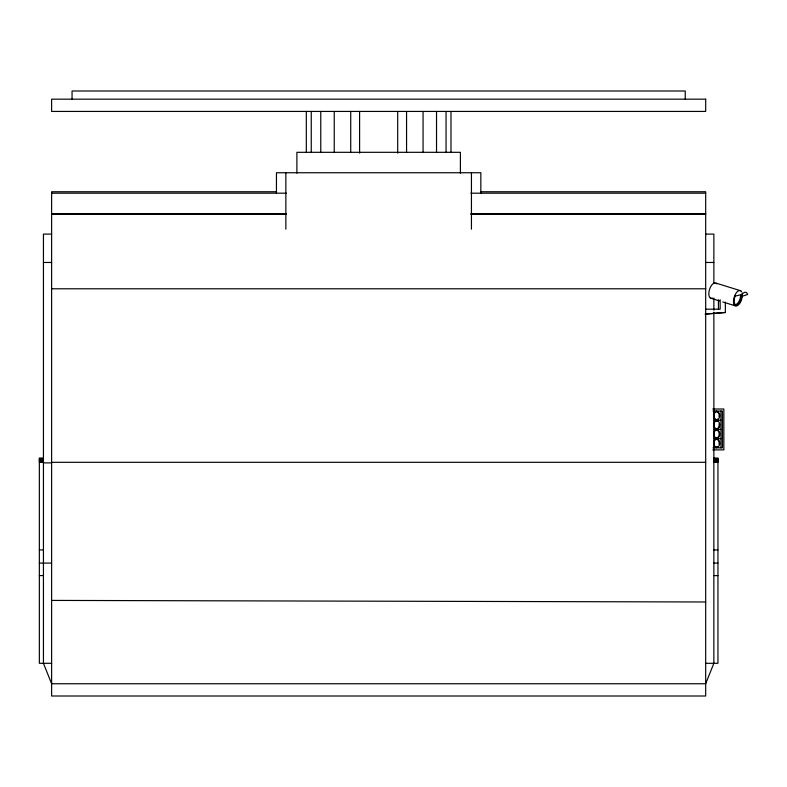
<?xml version="1.0" encoding="UTF-8"?>
<svg xmlns="http://www.w3.org/2000/svg" width="787" height="787" viewBox="0 0 787 787"><rect width="100%" height="100%" fill="white"/><g stroke="black" fill="none" stroke-linecap="round" stroke-linejoin="round"><path stroke-width="1.18" d="M742.269 296.246L747.65 294.505A8.047 3.886 -72.8 0 0 741.964 294.505L734.497 296.246M705.693 313.964L725.348 312.488L725.348 302.11M705.034 314.17L725.348 312.488M276.601 191.753L51.617 191.753L51.617 696.003L705.683 696.003L705.683 191.753L480.69 191.753M51.617 193.189L286.438 193.189M470.862 193.189L705.683 193.189M51.617 213.631L286.438 213.631M470.862 213.631L705.683 213.631M51.617 214.3L286.438 214.3M470.862 214.3L705.683 214.3M51.617 234.103L43.442 234.103L43.442 663.303L51.617 683.746L705.683 683.746L713.858 663.303L713.858 312.272M705.683 234.103L713.858 234.103L713.858 283.527M43.442 262.464L51.617 262.464M705.683 262.464L713.858 262.464M51.617 288.79L705.683 288.79M705.546 309.193L720.164 309.193L720.164 299.808M712.806 409.004L723.843 409.004L723.843 449.879L712.806 449.879M713.022 411.04L722.397 411.04L722.397 447.833L713.022 447.833M716.839 411.552A4.092 2.892 -90 0 0 714.34 417.69A4.092 2.892 -90 0 0 719.348 417.69A4.092 2.892 -90 0 0 716.839 411.552L716.259 411.04M716.839 419.727L716.259 419.727L716.259 420.75L716.839 420.75M713.917 420.238L720.951 420.238M716.839 428.925L716.259 428.925L716.259 429.948L716.839 429.948A4.092 2.892 -90 0 1 719.348 436.087A4.092 2.892 -90 0 1 714.34 436.087A4.092 2.892 -90 0 1 716.839 429.948M713.917 429.436L720.951 429.436M716.839 438.123L716.259 438.123L716.259 439.146L716.839 439.146A4.092 2.892 -90 0 1 719.348 445.285A4.092 2.892 -90 0 1 714.34 445.285A4.092 2.892 -90 0 1 716.839 439.146M713.917 438.634L720.951 438.634M716.839 447.321L716.259 447.833M43.442 458.054L39.35 458.054L39.35 663.303L51.617 663.303M713.858 458.054L717.951 458.054L717.951 663.303L705.683 663.303M39.35 458.654L43.442 458.654M713.858 458.654L717.951 458.654M39.35 459.264L43.442 459.264M713.858 459.264L717.951 459.264M39.35 459.874L43.442 459.874M713.858 459.864L717.951 459.864M39.35 460.464L43.442 460.464M713.858 460.464L717.951 460.464M39.35 461.074L43.442 461.074M713.858 461.074L717.951 461.074M39.35 461.674L43.442 461.674M713.858 461.674L717.951 461.674M39.35 462.274L43.442 462.274M51.617 462.313L705.683 462.313M713.858 462.274L717.951 462.274M43.442 462.884L51.617 462.884M39.35 549.936L43.442 549.936M713.858 549.936L717.951 549.936M39.35 563.089L51.617 563.089M713.858 563.089L717.951 563.089M39.35 575.592L43.442 575.592M713.858 575.592L717.951 575.592M51.617 600.412L705.683 601.986M716.022 283.113L740.705 290.757M710.454 298.135L719.426 300.909M722.791 301.952L735.137 305.769M720.951 411.04L720.951 447.833M718.433 299.808L718.433 309.193M713.858 298.116L713.858 310.206M685.241 99.172L685.241 90.997L72.05 90.997L72.05 99.172M480.847 193.189L480.847 172.746L276.453 172.746L276.453 193.189M471.443 172.746L471.443 229.165M460.405 173.16L460.405 152.314L296.886 152.314L296.886 173.16M450.981 111.429L450.981 152.314M446.052 111.429L446.052 152.314M436.529 111.429L436.529 152.314M423.062 111.429L423.062 152.314M406.564 111.429L406.564 152.314M397.691 111.429L397.691 153.131M359.6 111.429L359.6 153.131M350.727 111.429L350.727 152.314M334.239 111.429L334.239 152.314M320.771 111.429L320.771 152.314M311.249 111.429L311.249 152.314M306.32 111.429L306.32 152.314M285.858 172.746L285.858 229.165M713.475 442.176A4.092 2.892 -90 0 1 715.885 439.185A4.092 2.892 -90 0 1 718.767 441.192M719.052 442.176A4.092 2.892 -90 0 1 719.052 444.291M717.705 446.78A4.092 2.892 -90 0 1 713.475 444.291M713.475 432.978A4.092 2.892 -90 0 1 715.885 429.987A4.092 2.892 -90 0 1 718.767 431.994M719.052 432.978A4.092 2.892 -90 0 1 719.052 435.093M718.767 436.087A4.092 2.892 -90 0 1 713.76 436.087M713.475 423.78A4.092 2.892 -90 0 1 717.705 421.301M719.052 423.78A4.092 2.892 -90 0 1 719.052 425.895M718.767 426.888A4.092 2.892 -90 0 1 715.885 428.895A4.092 2.892 -90 0 1 713.475 425.895M713.475 414.582A4.092 2.892 -90 0 1 715.885 411.591A4.092 2.892 -90 0 1 718.767 413.598M719.052 414.582A4.092 2.892 -90 0 1 719.052 416.697M717.705 419.186A4.092 2.892 -90 0 1 713.475 416.697M712.54 298.135A8.047 3.886 -72.8 0 1 709.481 289.606A8.047 3.886 -72.8 0 1 716.809 283.891M742.043 292.764A8.047 3.886 -72.8 0 1 737.606 305.563A8.047 3.886 -72.8 0 1 734.064 297.584A8.047 3.886 -72.8 0 1 741.492 291.534M741.718 294.899A6.965 3.364 -72.8 0 1 736.829 304.933A6.965 3.364 -72.8 0 1 734.96 296.522M740.597 294.545A6.965 3.364 -72.8 0 1 738.157 302.67A6.965 3.364 -72.8 0 1 733.7 303.743M705.683 99.172L51.617 99.172L51.617 111.429L705.683 111.429L705.683 99.172M718.885 427.735A4.092 2.892 -90 0 0 717.587 420.888A4.092 2.892 -90 0 0 714.045 425.895A4.092 2.892 -90 0 0 718.885 427.735"/></g></svg>
